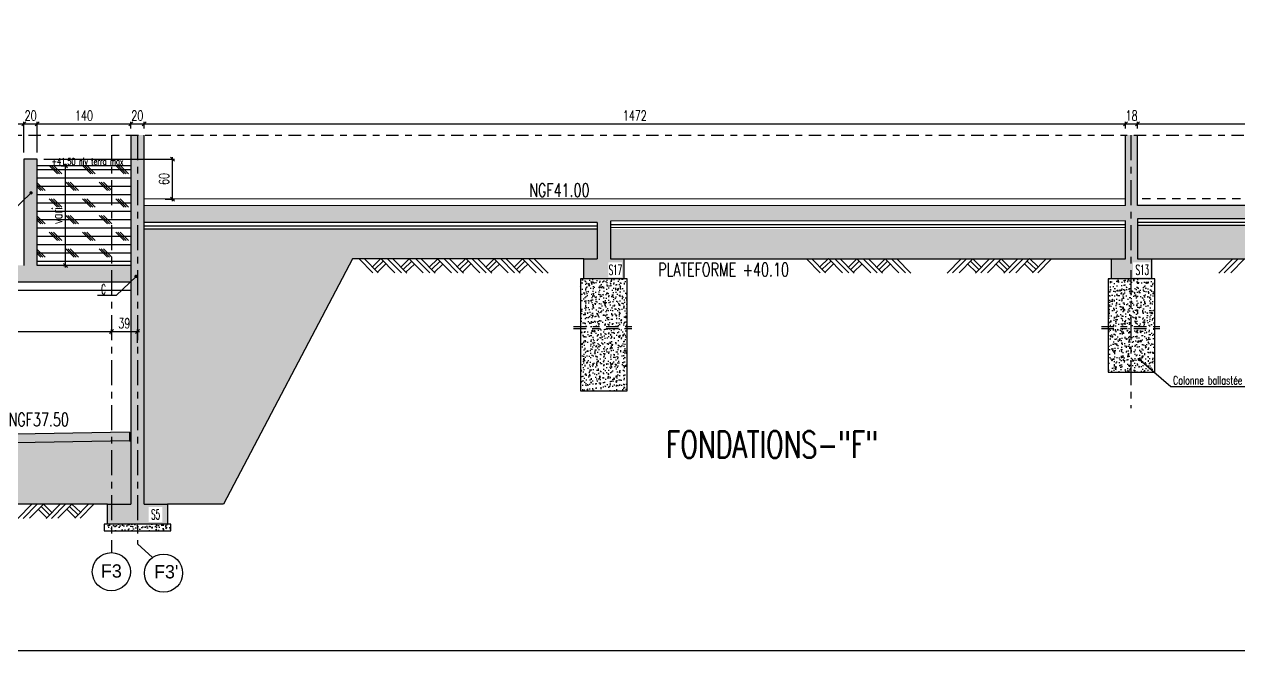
# Model space of a CAD drawing. Extents: x 308 to 787, y -199 to -146.
# Drawn here: x 409.31 to 427.52, y -198.96 to -189.57 of the extents above; entities that cross this region are included whole.
import ezdxf

# ---------------------------------------------------------------- set-up
doc = ezdxf.new("R2010")
doc.units = 0
doc.header["$LTSCALE"] = 0.5
doc.header["$MEASUREMENT"] = 0
doc.linetypes.add('AXES2', pattern=[1.125, 0.75, -0.125, 0.125, -0.125])
doc.linetypes.add('DISCONTINU2', pattern=[0.375, 0.25, -0.125])
doc.layers.get('DEFPOINTS').update_dxf_attribs({"linetype": 'CONTINUOUS'})
for name, color, linetype in [('A05-AXES', 13, 'AXES2'), ('A19-COTATIONS', 146, 'CONTINUOUS'), ('AXES', 6, 'AXES2'), ('CADRE-CART', 7, 'CONTINUOUS'), ('COTATION', 7, 'CONTINUOUS'), ('HABILLAGE', 7, 'CONTINUOUS'), ('MURS', 3, 'CONTINUOUS'), ('POCHAGE', 254, 'CONTINUOUS'), ('RDC', 7, 'DISCONTINU2'), ('REPERE-POT', 4, 'CONTINUOUS'), ('REPERE-POUT', 4, 'CONTINUOUS'), ('REPERE-SEM', 4, 'CONTINUOUS'), ('Texte', 7, 'CONTINUOUS')]:
    doc.layers.add(name, color=color, linetype=linetype)
doc.styles.add('CGotH', font='GOTHIC.TTF')
doc.styles.add('ROMANS8', font='romans.shx', dxfattribs={"width": 0.7})
doc.styles.get("Standard").update_dxf_attribs({"font": 'txt.shx'})
doc.linetypes.add('ISOLATION', pattern='A,0.0001,-0.1,[134,ltypeshp.shx,S=0.1,R=0,X=-0.1,Y=0],-0.2,[134,ltypeshp.shx,S=0.1,R=180,X=0.1,Y=0],-0.1', length=0.4001)
doc.dimstyles.new('COT50 cm', dxfattribs={"dimtxt": 0.15, "dimasz": 0.06, "dimexe": 0.03, "dimexo": 0.1, "dimgap": 0.05, "dimtad": 1, "dimdec": 0, "dimlfac": 100, "dimzin": 0, "dimdsep": 46, "dimtxsty": 'ROMANS8', "dimblk1": 'OBLIQUE', "dimblk2": 'OBLIQUE', "dimsah": 1, "dimcen": 0.03, "dimdle": 0.03, "dimclrt": 1, "dimadec": 0, "dimazin": 0, "dimtfac": 1, "dimtdec": 0, "dimtmove": 0, "dimatfit": 3, "dimfxl": 0, "dimtolj": 1, "dimtzin": 0, "dimlwd": -1, "dimlwe": -1, "dimarcsym": 0})
pattern_1 = [(37.5, (0, -126.95472), (-0.003149668, 0.096341188), [0, -0.076, 0, -0.085, 0, -0.08125]), (7.5, (0, -126.95472), (0.088488835, 0.141107303), [0, -0.041, 0, -0.0685, 0, -0.02625]), (327.5, (-0.0615, -126.95472), (0.155707093, 0.000282953), [0, -0.025, 0, -0.09, 0, -0.1175]), (317.5, (-0.0615, -126.95472), (0.15030633, 0.04388378), [0, -0.0125, 0, -0.059, 0, -0.0675])]
pattern_2 = [(50, (0, -61.59265), (0.143452037, -0.012550427), [0.015, -0.165]), (355, (0, -61.59265), (-0.027750267, 0.150438427), [0.012, -0.132]), (100.451444, (0.01195, -61.59369), (0.11570177, 0.137888), [0.01274804, -0.140228422]), (46.1842, (0, -61.55265), (0.213448266, -0.033103856), [0.0225, -0.2475]), (96.635635, (0.01779, -61.5554), (0.18693239, 0.19482372), [0.01912207, -0.21034275]), (351.184164, (0, -61.55265), (0.18693239, 0.19482372), [0.018, -0.198]), (21, (0.02, -61.56265), (0.11938141, -0.080523778), [0.015, -0.165]), (326, (0.02, -61.56265), (0.048663066, 0.14503001), [0.012, -0.132]), (71.451445, (0.02995, -61.56936), (0.168044475, 0.06450623), [0.01274804, -0.140228422]), (37.5, (0, -61.592645), (0.002431971, 0.066578771), [0, -0.1304, 0, -0.134, 0, -0.1325]), (7.5, (0, -61.592645), (0.052613907, 0.078882342), [0, -0.0764, 0, -0.1274, 0, -0.0505]), (327.5, (-0.0446, -61.592645), (0.106764487, -0.0045109743), [0, -0.05, 0, -0.156, 0, -0.207]), (317.5, (-0.0646, -61.592645), (0.116637234, 0.020020996), [0, -0.065, 0, -0.1036, 0, -0.147])]

# ---------------------------------------------------------------- blocks, each defined once
blk = doc.blocks.new('_Oblique')
at = {"layer": 'COTATION', "color": 0, "lineweight": -2}
blk.add_line((-0.5, -0.5), (0.5, 0.5), dxfattribs=at)
blk = doc.blocks.new('*D822')
at = {"layer": 'COTATION', "color": 0, "transparency": 16777216}
for p, q in [((403.84, -194.18), (410.65, -194.18)), ((403.87, -194.435), (403.87, -194.15)), ((410.62, -194.224), (410.62, -194.15))]:
    blk.add_line(p, q, dxfattribs=at)
at = {"layer": 'DEFPOINTS', "color": 0, "transparency": 16777216}
for p in [(410.62, -194.18), (410.62, -194.324), (403.87, -194.535)]:
    blk.add_point(p, dxfattribs=at)
at = {"layer": 'COTATION', "color": 0, "transparency": 16777216, "xscale": 0.06, "yscale": 0.06, "zscale": 0.06, "rotation": 180}
blk.add_blockref('_Oblique', (403.87, -194.18), dxfattribs=at)
at = {"layer": 'COTATION', "color": 0, "transparency": 16777216, "xscale": 0.06, "yscale": 0.06, "zscale": 0.06}
blk.add_blockref('_Oblique', (410.62, -194.18), dxfattribs=at)
at = {"layer": 'COTATION', "color": 1, "transparency": 16777216, "insert": (407.245, -194.055), "char_height": 0.15, "attachment_point": 5, "style": 'ROMANS8'}
blk.add_mtext('\\A1;675', dxfattribs=at)
blk = doc.blocks.new('*D823')
at = {"layer": 'COTATION', "color": 0, "transparency": 16777216}
for p, q in [((410.59, -194.18), (411.04, -194.18)), ((410.62, -194.224), (410.62, -194.15)), ((411.01, -194.347), (411.01, -194.15))]:
    blk.add_line(p, q, dxfattribs=at)
at = {"layer": 'DEFPOINTS', "color": 0, "transparency": 16777216}
for p in [(411.01, -194.18), (410.62, -194.324), (411.01, -194.447)]:
    blk.add_point(p, dxfattribs=at)
at = {"layer": 'COTATION', "color": 0, "transparency": 16777216, "xscale": 0.06, "yscale": 0.06, "zscale": 0.06, "rotation": 180}
blk.add_blockref('_Oblique', (410.62, -194.18), dxfattribs=at)
at = {"layer": 'COTATION', "color": 0, "transparency": 16777216, "xscale": 0.06, "yscale": 0.06, "zscale": 0.06}
blk.add_blockref('_Oblique', (411.01, -194.18), dxfattribs=at)
at = {"layer": 'COTATION', "color": 1, "transparency": 16777216, "insert": (410.815, -194.055), "char_height": 0.15, "attachment_point": 5, "style": 'ROMANS8'}
blk.add_mtext('\\A1;39', dxfattribs=at)
blk = doc.blocks.new('*D894')
at = {"layer": 'COTATION', "color": 0, "transparency": 16777216}
for p, q in [((398.64, -191.066), (409.339, -191.066)), ((398.67, -191.642), (398.67, -191.036)), ((409.309, -191.492), (409.309, -191.036))]:
    blk.add_line(p, q, dxfattribs=at)
at = {"layer": 'DEFPOINTS', "color": 0, "transparency": 16777216}
for p in [(409.309, -191.066), (398.67, -191.742), (409.309, -191.592)]:
    blk.add_point(p, dxfattribs=at)
at = {"layer": 'COTATION', "color": 0, "transparency": 16777216, "xscale": 0.06, "yscale": 0.06, "zscale": 0.06, "rotation": 180}
blk.add_blockref('_Oblique', (398.67, -191.066), dxfattribs=at)
at = {"layer": 'COTATION', "color": 0, "transparency": 16777216, "xscale": 0.06, "yscale": 0.06, "zscale": 0.06}
blk.add_blockref('_Oblique', (409.309, -191.066), dxfattribs=at)
at = {"layer": 'COTATION', "color": 1, "transparency": 16777216, "insert": (403.989, -190.941), "char_height": 0.15, "attachment_point": 5, "style": 'ROMANS8'}
blk.add_mtext('\\A1;1064', dxfattribs=at)
blk = doc.blocks.new('*D895')
at = {"layer": 'COTATION', "color": 0, "transparency": 16777216}
for p, q in [((409.279, -191.066), (409.539, -191.066)), ((409.309, -191.492), (409.309, -191.036)), ((409.509, -191.492), (409.509, -191.036))]:
    blk.add_line(p, q, dxfattribs=at)
at = {"layer": 'DEFPOINTS', "color": 0, "transparency": 16777216}
for p in [(409.509, -191.066), (409.309, -191.592), (409.509, -191.592)]:
    blk.add_point(p, dxfattribs=at)
at = {"layer": 'COTATION', "color": 0, "transparency": 16777216, "xscale": 0.06, "yscale": 0.06, "zscale": 0.06, "rotation": 180}
blk.add_blockref('_Oblique', (409.309, -191.066), dxfattribs=at)
at = {"layer": 'COTATION', "color": 0, "transparency": 16777216, "xscale": 0.06, "yscale": 0.06, "zscale": 0.06}
blk.add_blockref('_Oblique', (409.509, -191.066), dxfattribs=at)
at = {"layer": 'COTATION', "color": 1, "transparency": 16777216, "insert": (409.409, -190.941), "char_height": 0.15, "attachment_point": 5, "style": 'ROMANS8'}
blk.add_mtext('\\A1;20', dxfattribs=at)
blk = doc.blocks.new('*D896')
at = {"layer": 'COTATION', "color": 0, "transparency": 16777216}
for p, q in [((409.479, -191.066), (410.94, -191.066)), ((409.509, -191.492), (409.509, -191.036)), ((410.91, -191.133), (410.91, -191.036))]:
    blk.add_line(p, q, dxfattribs=at)
at = {"layer": 'DEFPOINTS', "color": 0, "transparency": 16777216}
for p in [(410.91, -191.066), (410.91, -191.233), (409.509, -191.592)]:
    blk.add_point(p, dxfattribs=at)
at = {"layer": 'COTATION', "color": 0, "transparency": 16777216, "xscale": 0.06, "yscale": 0.06, "zscale": 0.06, "rotation": 180}
blk.add_blockref('_Oblique', (409.509, -191.066), dxfattribs=at)
at = {"layer": 'COTATION', "color": 0, "transparency": 16777216, "xscale": 0.06, "yscale": 0.06, "zscale": 0.06}
blk.add_blockref('_Oblique', (410.91, -191.066), dxfattribs=at)
at = {"layer": 'COTATION', "color": 1, "transparency": 16777216, "insert": (410.209, -190.941), "char_height": 0.15, "attachment_point": 5, "style": 'ROMANS8'}
blk.add_mtext('\\A1;140', dxfattribs=at)
blk = doc.blocks.new('*D897')
at = {"layer": 'COTATION', "color": 0, "transparency": 16777216}
for p, q in [((410.88, -191.066), (411.14, -191.066)), ((410.91, -191.133), (410.91, -191.036)), ((411.11, -191.133), (411.11, -191.036))]:
    blk.add_line(p, q, dxfattribs=at)
at = {"layer": 'DEFPOINTS', "color": 0, "transparency": 16777216}
for p in [(411.11, -191.066), (410.91, -191.233), (411.11, -191.233)]:
    blk.add_point(p, dxfattribs=at)
at = {"layer": 'COTATION', "color": 0, "transparency": 16777216, "xscale": 0.06, "yscale": 0.06, "zscale": 0.06, "rotation": 180}
blk.add_blockref('_Oblique', (410.91, -191.066), dxfattribs=at)
at = {"layer": 'COTATION', "color": 0, "transparency": 16777216, "xscale": 0.06, "yscale": 0.06, "zscale": 0.06}
blk.add_blockref('_Oblique', (411.11, -191.066), dxfattribs=at)
at = {"layer": 'COTATION', "color": 1, "transparency": 16777216, "insert": (411.01, -190.941), "char_height": 0.15, "attachment_point": 5, "style": 'ROMANS8'}
blk.add_mtext('\\A1;20', dxfattribs=at)
blk = doc.blocks.new('*D898')
at = {"layer": 'COTATION', "color": 0, "transparency": 16777216}
for p, q in [((411.08, -191.066), (425.857, -191.066)), ((411.11, -191.133), (411.11, -191.036)), ((425.827, -191.133), (425.827, -191.036))]:
    blk.add_line(p, q, dxfattribs=at)
at = {"layer": 'DEFPOINTS', "color": 0, "transparency": 16777216}
for p in [(425.827, -191.066), (411.11, -191.233), (425.827, -191.233)]:
    blk.add_point(p, dxfattribs=at)
at = {"layer": 'COTATION', "color": 0, "transparency": 16777216, "xscale": 0.06, "yscale": 0.06, "zscale": 0.06, "rotation": 180}
blk.add_blockref('_Oblique', (411.11, -191.066), dxfattribs=at)
at = {"layer": 'COTATION', "color": 0, "transparency": 16777216, "xscale": 0.06, "yscale": 0.06, "zscale": 0.06}
blk.add_blockref('_Oblique', (425.827, -191.066), dxfattribs=at)
at = {"layer": 'COTATION', "color": 1, "transparency": 16777216, "insert": (418.468, -190.941), "char_height": 0.15, "attachment_point": 5, "style": 'ROMANS8'}
blk.add_mtext('\\A1;1472', dxfattribs=at)
blk = doc.blocks.new('*D899')
at = {"layer": 'COTATION', "color": 0, "transparency": 16777216}
for p, q in [((425.797, -191.066), (426.037, -191.066)), ((425.827, -191.133), (425.827, -191.036)), ((426.007, -191.133), (426.007, -191.036))]:
    blk.add_line(p, q, dxfattribs=at)
at = {"layer": 'DEFPOINTS', "color": 0, "transparency": 16777216}
for p in [(426.007, -191.066), (425.827, -191.233), (426.007, -191.233)]:
    blk.add_point(p, dxfattribs=at)
at = {"layer": 'COTATION', "color": 0, "transparency": 16777216, "xscale": 0.06, "yscale": 0.06, "zscale": 0.06, "rotation": 180}
blk.add_blockref('_Oblique', (425.827, -191.066), dxfattribs=at)
at = {"layer": 'COTATION', "color": 0, "transparency": 16777216, "xscale": 0.06, "yscale": 0.06, "zscale": 0.06}
blk.add_blockref('_Oblique', (426.007, -191.066), dxfattribs=at)
at = {"layer": 'COTATION', "color": 1, "transparency": 16777216, "insert": (425.917, -190.941), "char_height": 0.15, "attachment_point": 5, "style": 'ROMANS8'}
blk.add_mtext('\\A1;18', dxfattribs=at)
blk = doc.blocks.new('*D900')
at = {"layer": 'COTATION', "color": 0, "transparency": 16777216}
for p, q in [((425.977, -191.066), (432.757, -191.066)), ((426.007, -191.133), (426.007, -191.036)), ((432.727, -191.133), (432.727, -191.036))]:
    blk.add_line(p, q, dxfattribs=at)
at = {"layer": 'DEFPOINTS', "color": 0, "transparency": 16777216}
for p in [(432.727, -191.066), (426.007, -191.233), (432.727, -191.233)]:
    blk.add_point(p, dxfattribs=at)
at = {"layer": 'COTATION', "color": 0, "transparency": 16777216, "xscale": 0.06, "yscale": 0.06, "zscale": 0.06, "rotation": 180}
blk.add_blockref('_Oblique', (426.007, -191.066), dxfattribs=at)
at = {"layer": 'COTATION', "color": 0, "transparency": 16777216, "xscale": 0.06, "yscale": 0.06, "zscale": 0.06}
blk.add_blockref('_Oblique', (432.727, -191.066), dxfattribs=at)
at = {"layer": 'COTATION', "color": 1, "transparency": 16777216, "insert": (429.367, -190.941), "char_height": 0.15, "attachment_point": 5, "style": 'ROMANS8'}
blk.add_mtext('\\A1;672', dxfattribs=at)
blk = doc.blocks.new('*D907')
at = {"layer": 'COTATION', "color": 0, "transparency": 16777216}
for p, q in [((411.534, -192.222), (411.534, -191.562)), ((409.609, -191.592), (411.564, -191.592)), ((411.425, -192.192), (411.564, -192.192))]:
    blk.add_line(p, q, dxfattribs=at)
at = {"layer": 'DEFPOINTS', "color": 0, "transparency": 16777216}
for p in [(409.509, -191.592), (411.534, -191.592), (411.325, -192.192)]:
    blk.add_point(p, dxfattribs=at)
at = {"layer": 'COTATION', "color": 0, "transparency": 16777216, "xscale": 0.06, "yscale": 0.06, "zscale": 0.06}
for p, rotation in [((411.534, -191.592), 90), ((411.534, -192.192), 270)]:
    blk.add_blockref('_Oblique', p, dxfattribs=dict(at, rotation=rotation))
at = {"layer": 'COTATION', "color": 1, "transparency": 16777216, "insert": (411.409, -191.892), "char_height": 0.15, "attachment_point": 5, "rotation": 90, "style": 'ROMANS8'}
blk.add_mtext('\\A1;60', dxfattribs=at)
blk = doc.blocks.new('*D908')
at = {"layer": 'COTATION', "color": 0, "transparency": 16777216}
for p, q in [((409.865, -191.692), (409.961, -191.692)), ((409.931, -193.217), (409.931, -191.662)), ((409.901, -193.187), (409.961, -193.187))]:
    blk.add_line(p, q, dxfattribs=at)
at = {"layer": 'DEFPOINTS', "color": 0, "transparency": 16777216}
for p in [(409.765, -191.692), (409.931, -191.692), (409.801, -193.187)]:
    blk.add_point(p, dxfattribs=at)
at = {"layer": 'COTATION', "color": 0, "transparency": 16777216, "xscale": 0.06, "yscale": 0.06, "zscale": 0.06}
for p, rotation in [((409.931, -191.692), 90), ((409.931, -193.187), 270)]:
    blk.add_blockref('_Oblique', p, dxfattribs=dict(at, rotation=rotation))
at = {"layer": 'COTATION', "color": 1, "transparency": 16777216, "insert": (409.806, -192.44), "char_height": 0.15, "attachment_point": 5, "rotation": 90, "style": 'ROMANS8'}
blk.add_mtext('\\A1;vari', dxfattribs=at)

msp = doc.modelspace()

# ---------------------------------------------------------------- hatches: boundary and pattern name
at = {"layer": 'COTATION'}
h = msp.add_hatch(dxfattribs=at)
h.set_pattern_fill('CORK', color=256)
h.set_pattern_definition([(0, (0, 0), (0, 0.125), []), (135, (0.0625, -0.0625), (-0.25, -0.25), [0.1767767, -0.1767767]), (135, (0.09375, -0.0625), (-0.25, -0.25), [0.1767767, -0.1767767]), (135, (0.125, -0.0625), (-0.25, -0.25), [0.1767767, -0.1767767])])
h.paths.add_polyline_path([(410.6197, -191.6919), (409.509, -191.6919), (409.509, -193.1872), (410.6197, -193.1872)])
h.paths.add_polyline_path([(410.9099, -191.6919), (410.6197, -191.6919), (410.6197, -193.1872), (410.9099, -193.1872)])
at = {"layer": 'HABILLAGE'}
h = msp.add_hatch(dxfattribs=at)
h.set_pattern_fill('AR-SAND', color=256, scale=0.05, style=0)
h.set_pattern_definition(pattern_1)
h.paths.add_polyline_path([(411.11, -192.643), (411.1099, -196.7668), (411.4599, -196.7668), (412.2986, -196.7668), (414.2367, -193.0868), (417.9045, -193.0868), (417.9045, -192.6401)])
h = msp.add_hatch(dxfattribs=at)
h.set_pattern_fill('AR-SAND', color=256, scale=0.05, style=0)
h.set_pattern_definition([(37.5, (-0.00268, -61.592645), (-0.003149668, 0.096341188), [0, -0.076, 0, -0.085, 0, -0.08125]), (7.5, (-0.00268, -61.59265), (0.088488835, 0.141107303), [0, -0.041, 0, -0.0685, 0, -0.02625]), (327.5, (-0.06418, -61.592645), (0.155707093, 0.000282953), [0, -0.025, 0, -0.09, 0, -0.1175]), (317.5, (-0.06418, -61.59265), (0.15030633, 0.04388378), [0, -0.0125, 0, -0.059, 0, -0.0675])])
h.paths.add_polyline_path([(425.6141, -193.0868), (425.6141, -193.0868), (425.8242, -193.0868), (425.8242, -192.6398), (418.1045, -192.641), (418.1045, -193.0868), (418.3018, -193.0868)])
h = msp.add_hatch(dxfattribs=at)
h.set_pattern_fill('AR-SAND', color=256, scale=0.05, style=0)
h.set_pattern_definition([(37.5, (0.00318, -61.592645), (-0.003149668, 0.096341188), [0, -0.076, 0, -0.085, 0, -0.08125]), (7.5, (0.00318, -61.59265), (0.088488835, 0.141107303), [0, -0.041, 0, -0.0685, 0, -0.02625]), (327.5, (-0.05832, -61.592645), (0.155707093, 0.000282953), [0, -0.025, 0, -0.09, 0, -0.1175]), (317.5, (-0.05832, -61.59265), (0.15030633, 0.04388378), [0, -0.0125, 0, -0.059, 0, -0.0675])])
h.paths.add_polyline_path([(432.7266, -192.5887), (426.0068, -192.5897), (426.0068, -193.0868), (426.22, -193.0868), (432.52, -193.0868), (432.52, -193.0868), (432.7266, -193.0868)])
h = msp.add_hatch(dxfattribs=at)
h.set_pattern_fill('AR-CONC', color=256, scale=0.02, style=0)
h.set_pattern_definition(pattern_2)
h.paths.add_polyline_path([(417.6545, -194.133), (417.6545, -195.0668), (418.3545, -195.0668), (418.3545, -194.133)])
h.paths.add_polyline_path([(418.3545, -194.1034), (418.3545, -193.3869), (418.3045, -193.3868), (417.7045, -193.3868), (417.6545, -193.3868), (417.6545, -194.1034)])
h = msp.add_hatch(dxfattribs=at)
h.set_pattern_fill('AR-CONC', color=256, scale=0.02, style=0)
h.set_pattern_definition(pattern_2)
h.paths.add_polyline_path([(425.9065, -194.7885), (426.2668, -194.7885), (426.2668, -194.133), (425.9065, -194.133)])
h.paths.add_polyline_path([(425.9065, -194.133), (425.5668, -194.133), (425.5668, -194.7884), (425.9065, -194.7885)])
h.paths.add_polyline_path([(425.9065, -194.1034), (425.9065, -193.3868), (425.6168, -193.3868), (425.5668, -193.3868), (425.5668, -194.1034)])
h.paths.add_polyline_path([(425.9065, -194.1034), (426.2668, -194.1034), (426.2668, -193.3869), (426.2168, -193.3868), (425.9065, -193.3868)])
h = msp.add_hatch(dxfattribs=at)
h.set_pattern_fill('AR-SAND', color=256, scale=0.05, style=0)
h.set_pattern_definition(pattern_1)
h.paths.add_polyline_path([(404.211, -195.9256), (404.1597, -196.251), (403.8196, -196.251), (403.8772, -196.7668), (403.9848, -196.7668), (404.2848, -196.7668), (410.5599, -196.7668), (410.9099, -196.7668), (410.9099, -195.8187), (410.8899, -195.8187)])
h.paths.add_polyline_path([(403.7696, -195.9326), (397.0699, -196.0398), (397.0699, -196.7668), (397.5788, -196.7668), (403.8697, -196.7668)])
h = msp.add_hatch(dxfattribs=at)
h.set_pattern_fill('AR-CONC', color=256, scale=0.02, style=0)
h.set_pattern_definition([(50, (410.17008, -197.16683), (0.143452, -0.01255), [0.015, -0.165]), (355, (410.17008, -197.16683), (-0.02775, 0.150438), [0.012, -0.132]), (100.451, (410.18203, -197.16787), (0.115702, 0.137888), [0.012748, -0.140228]), (46.184, (410.17008, -197.12683), (0.213448, -0.033104), [0.0225, -0.2475]), (96.636, (410.18787, -197.12959), (0.186932, 0.194824), [0.019122, -0.210343]), (351.184, (410.17008, -197.12683), (0.186932, 0.194824), [0.018, -0.198]), (21, (410.19008, -197.13683), (0.119381, -0.080524), [0.015, -0.165]), (326, (410.19008, -197.13683), (0.048663, 0.14503), [0.012, -0.132]), (71.451, (410.20003, -197.14354), (0.168044, 0.064506), [0.012748, -0.140228]), (37.5, (410.17008, -197.16683), (0.002432, 0.0665788), [0, -0.1304, 0, -0.134, 0, -0.1325]), (7.5, (410.17008, -197.16683), (0.052614, 0.0788823), [0, -0.0764, 0, -0.1274, 0, -0.0505]), (327.5, (410.12548, -197.16683), (0.1067645, -0.004511), [0, -0.05, 0, -0.156, 0, -0.207]), (317.5, (410.10548, -197.16683), (0.116637, 0.020021), [0, -0.065, 0, -0.1036, 0, -0.147])])
h.paths.add_polyline_path([(410.8695, -197.0668), (410.5599, -197.0668), (410.5099, -197.0668), (410.5099, -197.1668), (410.8695, -197.1668)])
h.paths.add_polyline_path([(411.5094, -197.0668), (411.3673, -197.0668), (410.8695, -197.0668), (410.8695, -197.1668), (411.5094, -197.1668)])
at = {"layer": 'POCHAGE'}
h = msp.add_hatch(color=256, dxfattribs=at)
h.paths.add_polyline_path([(411.4599, -196.7668), (411.1099, -196.7668), (411.1099, -191.2326), (411.0097, -191.2326), (411.0097, -197.0668), (411.4599, -197.0668)])
h.paths.add_polyline_path([(411.0097, -191.2326), (410.9099, -191.2326), (410.9099, -196.7668), (410.6197, -196.7668), (410.6197, -197.0668), (411.0097, -197.0668)])
h.paths.add_polyline_path([(410.6197, -196.7668), (410.5599, -196.7668), (410.5599, -197.0668), (410.6197, -197.0668)])
h.paths.add_polyline_path([(411.179, -197.0333), (411.384, -197.0333), (411.384, -196.8083), (411.179, -196.8083)], flags=16)
h = msp.add_hatch(color=256, dxfattribs=at)
h.paths.add_polyline_path([(418.0706, -193.3659), (418.2756, -193.3659), (418.2756, -193.1409), (418.0706, -193.1409)], flags=16)
h.paths.add_polyline_path([(425.8269, -192.2898), (411.1099, -192.2921), (411.1099, -192.5421), (417.9045, -192.541), (417.9045, -193.0868), (417.7045, -193.0868), (417.7045, -193.3868), (418.3045, -193.3868), (418.3045, -193.0868), (418.1045, -193.0868), (418.1045, -192.521), (425.8268, -192.5198), (425.8269, -193.0868), (425.6168, -193.0868), (425.6168, -193.3868), (425.9065, -193.3868), (425.9065, -191.2326), (425.8269, -191.2326)])
h = msp.add_hatch(color=256, dxfattribs=at)
h.paths.add_polyline_path([(426.0068, -192.2897), (426.0068, -191.2326), (425.9065, -191.2326), (425.9065, -193.3868), (426.2168, -193.3868), (426.2168, -193.0868), (426.0068, -193.0868), (426.0068, -192.4897), (432.7266, -192.4887), (432.7266, -193.0868), (432.5168, -193.0868), (432.5168, -193.3868), (432.8067, -193.3868), (432.8067, -191.2326), (432.7266, -191.2326), (432.7266, -192.2887)])
h.paths.add_polyline_path([(432.9066, -191.2326), (432.8067, -191.2326), (432.8067, -193.3868), (433.1169, -193.3868), (433.1169, -193.0868), (432.9066, -193.0868)])
h.paths.add_polyline_path([(425.9406, -193.3659), (426.1976, -193.3659), (426.1976, -193.1409), (425.9406, -193.1409)], flags=16)
h.paths.add_polyline_path([(432.8308, -193.3659), (433.0878, -193.3659), (433.0878, -193.1409), (432.8308, -193.1409)], flags=16)
h = msp.add_hatch(color=256, dxfattribs=at)
h.paths.add_polyline_path([(410.9099, -193.1872), (410.6197, -193.1872), (410.6197, -193.4372), (410.9099, -193.4372)])
h.paths.add_polyline_path([(404.0103, -193.4372), (410.6197, -193.4372), (410.6197, -193.1872), (409.509, -193.1872), (409.509, -191.5919), (409.309, -191.5919), (409.309, -193.1872), (404.2102, -193.1872), (404.2102, -192.9372), (404.0102, -192.9372)])
for points in [[(404.0097, -195.7988), (404.0097, -196.1994), (404.1597, -196.1994), (404.211, -195.9256), (410.6197, -195.823), (410.6197, -195.693)], [(410.6197, -195.693), (410.6197, -195.823), (410.8899, -195.8187), (410.8899, -195.6887)]]:
    msp.add_hatch(color=256, dxfattribs=at).paths.add_polyline_path(points)

# ---------------------------------------------------------------- linework, layer by layer
at = {"layer": 'A19-COTATIONS', "color": 242, "lineweight": 30, "ltscale": 10, "true_color": 0xcd2027}
for centre in [(410.6197, -197.7798), (411.4021, -197.8014)]:
    msp.add_circle(centre, 0.2858, dxfattribs=at)
at = {"layer": 'AXES', "color": 6, "ltscale": 0.5}
for p, q in [((354.776, -191.2326), (433.413, -191.2326)), ((417.5505, -194.1034), (418.4972, -194.1034)), ((425.4642, -194.1034), (426.411, -194.1034)), ((417.5505, -194.133), (418.4972, -194.133)), ((425.4642, -194.133), (426.411, -194.133))]:
    msp.add_line(p, q, dxfattribs=at)
at = {"layer": 'AXES', "color": 1}
for p, q in [((410.6197, -191.2326), (410.6197, -197.494)), ((411.0097, -191.2326), (411.0097, -197.3633)), ((425.9065, -191.2326), (425.9065, -195.3253)), ((411.0097, -197.3633), (411.2384, -197.567))]:
    msp.add_line(p, q, dxfattribs=at)
at = {"layer": 'CADRE-CART', "color": 1}
msp.add_lwpolyline([(307.8533, -154.9648), (437.1328, -154.9648), (437.1328, -198.9648), (307.8533, -198.9648)], close=True, dxfattribs=at)
at = {"layer": 'COTATION', "color": 1, "linetype": 'ByBlock'}
for p, q in [((418.3045, -193.0868), (425.6168, -193.0868)), ((426.2168, -193.0868), (432.5168, -193.0868))]:
    msp.add_line(p, q, dxfattribs=at)
at = {"layer": 'COTATION', "color": 8}
msp.add_line((410.9099, -193.5621), (404.0103, -193.5621), dxfattribs=at)
at = {"layer": 'COTATION', "color": 1, "linetype": 'ByBlock'}
for points in [[(417.9045, -192.641), (411.1101, -192.6421)], [(425.8269, -192.6198), (418.1045, -192.621)], [(432.7266, -192.5887), (426.0068, -192.5897)]]:
    msp.add_lwpolyline(points, dxfattribs=at)
at = {"layer": 'HABILLAGE', "linetype": 'ISOLATION', "ltscale": 0.2}
for p, q in [((411.1222, -192.5927), (417.8999, -192.5927)), ((418.1166, -192.5716), (425.8244, -192.5716)), ((426.0189, -192.5404), (432.7223, -192.5404))]:
    msp.add_line(p, q, dxfattribs=at)
at = {"layer": 'HABILLAGE'}
for p, q in [((414.5386, -193.2956), (414.3345, -193.0868)), ((414.6193, -193.2965), (414.4143, -193.0868)), ((414.6606, -193.0848), (414.5337, -193.2089)), ((414.6962, -193.1216), (414.5694, -193.2455)), ((414.7373, -193.1636), (414.6106, -193.2876)), ((414.8703, -193.2993), (414.6606, -193.0848)), ((414.9684, -193.3004), (414.7587, -193.0859)), ((415.0491, -193.3013), (414.8394, -193.0868)), ((415.0873, -193.0868), (414.9604, -193.2109)), ((415.1229, -193.1236), (414.9962, -193.2475)), ((415.1641, -193.1657), (415.0373, -193.2896)), ((415.2951, -193.2993), (415.0873, -193.0868)), ((415.3932, -193.3004), (415.1843, -193.0868)), ((415.4738, -193.3013), (415.2641, -193.0868)), ((415.5126, -193.0877), (415.3857, -193.2118)), ((415.5482, -193.1244), (415.4215, -193.2484)), ((415.5894, -193.1665), (415.4626, -193.2905)), ((415.7186, -193.2993), (415.5108, -193.0868)), ((415.8167, -193.3004), (415.6079, -193.0868)), ((415.8974, -193.3013), (415.6876, -193.0868)), ((415.9339, -193.0848), (415.807, -193.2089)), ((415.9696, -193.1216), (415.8428, -193.2455)), ((416.0107, -193.1636), (415.8839, -193.2876)), ((416.1436, -193.2993), (415.9339, -193.0848)), ((416.2418, -193.3004), (416.032, -193.0859)), ((416.3224, -193.3013), (416.1127, -193.0868)), ((416.3606, -193.0868), (416.2337, -193.2109)), ((416.3963, -193.1236), (416.2695, -193.2475)), ((416.4374, -193.1657), (416.3106, -193.2896)), ((416.5684, -193.2993), (416.3606, -193.0868)), ((416.6665, -193.3004), (416.4577, -193.0868)), ((416.7472, -193.3013), (416.5374, -193.0868)), ((416.7859, -193.0877), (416.659, -193.2118)), ((416.8216, -193.1244), (416.6948, -193.2484)), ((416.8627, -193.1665), (416.7359, -193.2905)), ((416.9919, -193.2993), (416.7842, -193.0868)), ((417.09, -193.3004), (416.8812, -193.0868)), ((417.1707, -193.3013), (416.961, -193.0868)), ((421.249, -193.2956), (421.0449, -193.0868)), ((421.3297, -193.2965), (421.1247, -193.0868)), ((421.371, -193.0848), (421.2441, -193.2089)), ((421.4066, -193.1216), (421.2798, -193.2455)), ((421.4477, -193.1636), (421.321, -193.2876)), ((421.5807, -193.2993), (421.371, -193.0848)), ((421.6788, -193.3004), (421.4691, -193.0859)), ((421.7595, -193.3013), (421.5498, -193.0868)), ((421.7977, -193.0868), (421.6708, -193.2109)), ((421.8333, -193.1236), (421.7066, -193.2475)), ((421.8745, -193.1657), (421.7477, -193.2896)), ((422.0055, -193.2993), (421.7977, -193.0868)), ((422.1036, -193.3004), (421.8947, -193.0868)), ((422.1842, -193.3013), (421.9745, -193.0868)), ((422.223, -193.0877), (422.0961, -193.2118)), ((422.2586, -193.1244), (422.1319, -193.2484)), ((422.2998, -193.1665), (422.173, -193.2905)), ((422.429, -193.2993), (422.2212, -193.0868)), ((422.5271, -193.3004), (422.3182, -193.0868)), ((422.6077, -193.3013), (422.398, -193.0868)), ((423.1524, -193.3013), (423.3621, -193.0868)), ((423.2331, -193.3004), (423.4419, -193.0868)), ((423.3312, -193.2993), (423.5389, -193.0868)), ((423.4604, -193.1665), (423.5872, -193.2905)), ((423.5015, -193.1244), (423.6283, -193.2484)), ((423.5372, -193.0877), (423.6641, -193.2118)), ((423.5759, -193.3013), (423.7857, -193.0868)), ((423.6566, -193.3004), (423.8654, -193.0868)), ((423.7547, -193.2993), (423.9625, -193.0868)), ((423.8857, -193.1657), (424.0125, -193.2896)), ((423.9268, -193.1236), (424.0536, -193.2475)), ((423.9625, -193.0868), (424.0894, -193.2109)), ((424.0007, -193.3013), (424.2104, -193.0868)), ((424.0814, -193.3004), (424.2911, -193.0859)), ((424.1795, -193.2993), (424.3892, -193.0848)), ((424.3124, -193.1636), (424.4392, -193.2876)), ((424.3536, -193.1216), (424.4803, -193.2455)), ((424.3892, -193.0848), (424.5161, -193.2089)), ((424.4305, -193.2965), (424.6355, -193.0868)), ((424.5112, -193.2956), (424.7153, -193.0868)), ((427.2253, -193.3013), (427.435, -193.0868)), ((427.3059, -193.3004), (427.5148, -193.0868)), ((427.404, -193.2993), (427.6118, -193.0868)), ((409.2154, -196.9813), (409.4251, -196.7668)), ((409.2961, -196.9804), (409.5049, -196.7668)), ((409.3942, -196.9793), (409.6019, -196.7668)), ((409.5252, -196.8457), (409.652, -196.9696)), ((409.5663, -196.8036), (409.6931, -196.9275)), ((409.6019, -196.7668), (409.7289, -196.8909)), ((409.6402, -196.9813), (409.8499, -196.7668)), ((409.7208, -196.9804), (409.9306, -196.7659)), ((409.8189, -196.9793), (410.0287, -196.7648)), ((409.9519, -196.8436), (410.0787, -196.9676)), ((409.993, -196.8016), (410.1198, -196.9255)), ((410.0287, -196.7648), (410.1556, -196.8889)), ((410.07, -196.9765), (410.275, -196.7668)), ((410.1506, -196.9756), (410.3547, -196.7668))]:
    msp.add_line(p, q, dxfattribs=at)
at = {"layer": 'HABILLAGE', "color": 1, "linetype": 'ByBlock'}
msp.add_line((410.8899, -195.8187), (410.9099, -195.8187), dxfattribs=at)
at = {"layer": 'HABILLAGE', "linetype": 'DISCONTINU2'}
msp.add_lwpolyline([(432.7266, -192.1887), (426.0068, -192.1897)], dxfattribs=at)
at = {"layer": 'HABILLAGE', "color": 1, "flags": 128}
for points in [[(417.7045, -193.0868), (414.2367, -193.0868), (412.2986, -196.7668), (411.4599, -196.7668)], [(410.5599, -196.7668), (397.5788, -196.7668)]]:
    msp.add_lwpolyline(points, dxfattribs=at)
at = {"layer": 'HABILLAGE'}
for points in [[(417.7045, -193.3868), (417.6545, -193.3868), (417.6545, -195.0668), (418.3545, -195.0668), (418.3545, -193.3869), (418.3045, -193.3868)], [(425.6168, -193.3868), (425.5668, -193.3868), (425.5668, -194.7884), (426.2668, -194.7885), (426.2668, -193.3869), (426.2168, -193.3868)], [(410.5599, -197.0668), (410.5099, -197.0668), (410.5099, -197.1668), (411.5094, -197.1668), (411.5094, -197.0668), (411.4599, -197.0668)]]:
    msp.add_lwpolyline(points, dxfattribs=at)
at = {"layer": 'MURS'}
for p, q in [((410.9099, -191.2326), (410.9099, -196.7668)), ((411.1099, -196.7668), (411.1099, -191.2326)), ((426.0068, -192.2897), (426.0068, -191.2326)), ((417.9045, -192.541), (417.9045, -193.0868)), ((410.9099, -193.1872), (409.509, -193.1872)), ((410.9099, -193.4372), (404.0103, -193.4372)), ((410.8899, -195.6887), (404.0097, -195.7988)), ((410.8899, -195.6887), (410.8899, -195.8187)), ((410.8899, -195.8187), (404.211, -195.9256))]:
    msp.add_line(p, q, dxfattribs=at)
for points in [[(425.8269, -192.2898), (425.8269, -191.2326)], [(409.509, -193.1872), (409.509, -191.5919), (409.309, -191.5919), (409.309, -193.1872)], [(425.8269, -192.2898), (411.1099, -192.2921)], [(432.7266, -192.2887), (426.0068, -192.2897)], [(417.9045, -192.541), (411.1101, -192.5421)], [(426.0068, -193.0868), (426.2168, -193.0868), (426.2168, -193.3868), (425.6168, -193.3868), (425.6168, -193.0868), (425.8269, -193.0868), (425.8269, -192.5198), (418.1045, -192.521), (418.1045, -193.0868)], [(432.9066, -193.0868), (433.1169, -193.0868), (433.1169, -193.3868), (432.5168, -193.3868), (432.5168, -193.0868), (432.7266, -193.0868), (432.7266, -192.4887), (426.0068, -192.4897), (426.0068, -193.0868)], [(418.1045, -193.0868), (418.3045, -193.0868), (418.3045, -193.3868), (417.7045, -193.3868), (417.7045, -193.0868), (417.9045, -193.0868)], [(411.1099, -196.7668), (411.4599, -196.7668), (411.4599, -197.0668), (410.5599, -197.0668), (410.5599, -196.7668), (410.9099, -196.7668)]]:
    msp.add_lwpolyline(points, dxfattribs=at)
at = {"layer": 'RDC', "linetype": 'ByBlock'}
msp.add_line((410.9092, -191.6919), (409.509, -191.6919), dxfattribs=at)
msp.add_lwpolyline([(425.8269, -192.1898), (411.1099, -192.1921)], dxfattribs=at)

# ---------------------------------------------------------------- texts
at = {"layer": 'A05-AXES', "color": 1, "ltscale": 0.5, "char_height": 0.2, "width": 0.3408, "attachment_point": 2, "rotation": 0.00168, "line_spacing_factor": 1.032839, "style": 'CGotH'}
for s, insert in [('F3', (410.6198, -197.6692)), ("F3'", (411.442, -197.6803))]:
    msp.add_mtext(s, dxfattribs=dict(at, insert=insert))
at = {"layer": 'CADRE-CART', "color": 4, "style": 'ROMANS8', "width": 0.7}
msp.add_text('FONDATIONS-"F"', height=0.4, dxfattribs=at).set_placement((418.9359, -196.0724))
at = {"layer": 'HABILLAGE', "color": 1, "style": 'ROMANS8', "width": 0.65}
msp.add_text('+41.50 niv terra max', height=0.1, dxfattribs=at).set_placement((409.7241, -191.6779))
at = {"layer": 'REPERE-POT', "color": 1, "style": 'ROMANS8', "width": 0.7}
msp.add_text('Colonne ballastée', height=0.125, dxfattribs=at).set_placement((426.5387, -194.9714))
at = {"layer": 'REPERE-POUT', "width": 0.519}
msp.add_text('C', height=0.15, dxfattribs=at).set_placement((410.4662, -193.6187))
at = {"layer": 'REPERE-SEM', "width": 0.52}
for s, p in [('S17', (418.0769, -193.3284)), ('S13', (425.9781, -193.3284)), ('S5', (411.2165, -196.9958))]:
    msp.add_text(s, height=0.15, dxfattribs=at).set_placement(p)
at = {"layer": 'Texte', "color": 1, "style": 'ROMANS8', "width": 0.7}
for s, p in [('NGF41.00', (416.8846, -192.1579)), ('PLATEFORME +40.10', (418.8183, -193.3502)), ('NGF37.50', (409.077, -195.5991))]:
    msp.add_text(s, height=0.2, dxfattribs=at).set_placement(p)

# ---------------------------------------------------------------- dimensions: what is measured, and where the dimension line sits
at = {"layer": 'COTATION', "color": 0}
for base, p1, p2, picture, middle in [((409.309, -191.0661), (398.6695, -191.742), (409.309, -191.5919), '*D894', (403.9893, -190.9411)), ((410.9099, -191.0661), (409.509, -191.5919), (410.9099, -191.2326), '*D896', (410.2095, -190.9411)), ((425.8269, -191.0661), (411.1099, -191.2326), (425.8269, -191.2326), '*D898', (418.4684, -190.9411)), ((432.7266, -191.0661), (426.0068, -191.2326), (432.7266, -191.2326), '*D900', (429.3667, -190.9411))]:
    dim = msp.add_linear_dim(base=base, p1=p1, p2=p2, dimstyle='COT50 cm', override={"dimtmove": 1, "dimfxl": 10}, dxfattribs=at)
    dim.commit()
    dim.dimension.update_dxf_attribs({"geometry": picture, "text_midpoint": middle})
for base, p1, p2, picture, middle in [((409.509, -191.0661), (409.309, -191.5919), (409.509, -191.5919), '*D895', (409.409, -191.0661)), ((411.1099, -191.0661), (410.9099, -191.2326), (411.1099, -191.2326), '*D897', (411.0099, -191.0661)), ((426.0068, -191.0661), (425.8269, -191.2326), (426.0068, -191.2326), '*D899', (425.9168, -191.0661))]:
    dim = msp.add_linear_dim(base=base, p1=p1, p2=p2, dimstyle='COT50 cm', override={"dimtmove": 1, "dimfxl": 10}, dxfattribs=at)
    dim.commit()
    dim.dimension.update_dxf_attribs({"geometry": picture, "text_midpoint": middle, "dimtype": 160})
dim = msp.add_linear_dim(base=(411.5336, -191.5919), p1=(411.3247, -192.192), p2=(409.509, -191.5919), angle=90, dimstyle='COT50 cm', override={"dimfxl": 10}, dxfattribs=at)
dim.commit()
dim.dimension.update_dxf_attribs({"geometry": '*D907', "text_midpoint": (411.4086, -191.892)})
dim = msp.add_linear_dim(base=(409.9307, -191.6919), p1=(409.8014, -193.1872), p2=(409.7645, -191.6919), angle=90, text='vari', dimstyle='COT50 cm', override={"dimfxl": 10}, dxfattribs=at)
dim.commit()
dim.dimension.update_dxf_attribs({"geometry": '*D908', "text_midpoint": (409.8057, -192.4396)})
at = {"layer": 'COTATION'}
for base, p1, p2, picture, middle in [((410.6197, -194.1797), (403.8697, -194.5345), (410.6197, -194.3236), '*D822', (407.2447, -194.0547)), ((411.0098, -194.1797), (410.6197, -194.3236), (411.0098, -194.4473), '*D823', (410.8147, -194.0547))]:
    dim = msp.add_linear_dim(base=base, p1=p1, p2=p2, dimstyle='COT50 cm', dxfattribs=at)
    dim.commit()
    dim.dimension.update_dxf_attribs({"geometry": picture, "text_midpoint": middle})

# ---------------------------------------------------------------- leaders
msp.add_leader([(426.0343, -194.5985), (426.5053, -195.0004), (427.7215, -195.0004)], dimstyle='COT50 cm', override={"dimasz": 0.2, "dimtad": 0, "dimldrblk": 'DOTSMALL', "dimfxl": 0.5, "dimfxlon": 1}, dxfattribs=at)
at = {"layer": 'MURS', "color": 1}
for points in [[(409.4161, -192.0987), (409.1211, -192.3835), (408.8407, -192.3835)], [(410.9891, -193.3517), (410.694, -193.6364), (410.4136, -193.6364)]]:
    msp.add_leader(points, dimstyle='COT50 cm', override={"dimasz": 0.2, "dimtad": 0, "dimldrblk": 'DOTSMALL', "dimfxl": 10}, dxfattribs=at)

doc.saveas('drawing.dxf')
